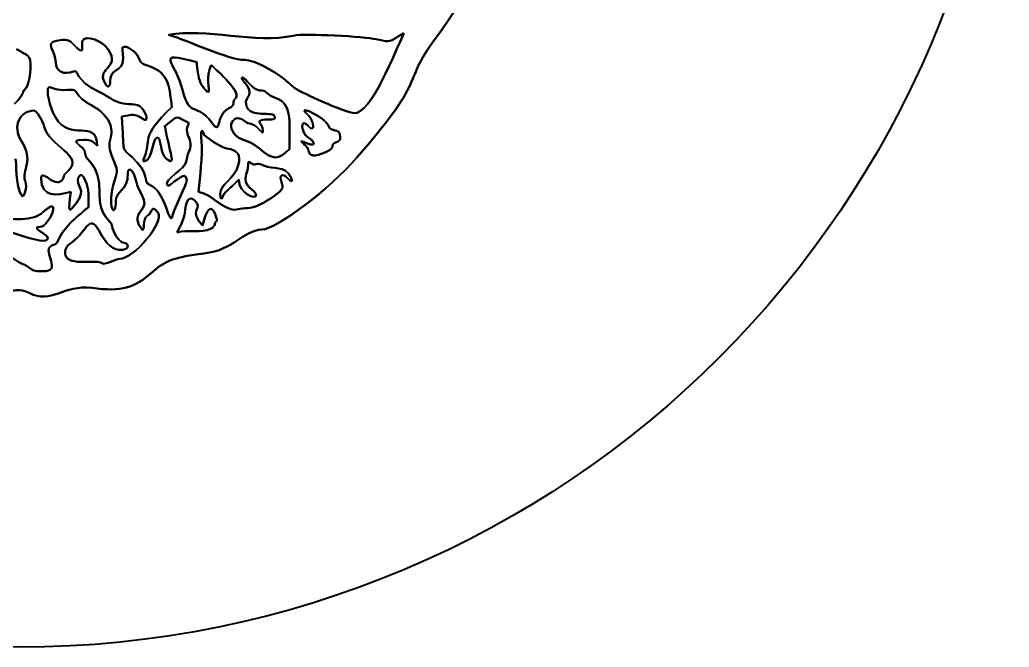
# Model space of a CAD drawing. Header units: millimetres. Extents: x -25 to 25, y -25 to 25.
# Drawn here: x 0.02 to 25, y -25 to -9.14 of the extents above; entities that cross this region are included whole.
import ezdxf

# ---------------------------------------------------------------- set-up
doc = ezdxf.new("R2010")
doc.units = ezdxf.units.MM
doc.layers.add('ModelSketch_Visible', color=7, linetype='Continuous', lineweight=40)

msp = doc.modelspace()

# ---------------------------------------------------------------- linework, layer by layer
at = {"layer": 'ModelSketch_Visible'}
for p, q in [((0.683, -15.492), (0.682, -15.492)), ((0.682, -15.492), (0.683, -15.492))]:
    msp.add_line(p, q, dxfattribs=at)
msp.add_circle((0, 0), 25, dxfattribs=at)
msp.add_circle((0, 0), 25, dxfattribs=at)
for points in [[(11.673, -6.489), (11.179, -7.493), (11.655, -8.099), (10.629, -9.459)], [(10.629, -9.459), (11.655, -8.099), (11.179, -7.493), (11.673, -6.489)], [(2.165, -9.796), (2.029, -9.649), (1.538, -9.47), (1.589, -9.787)], [(1.589, -9.787), (1.538, -9.47), (2.029, -9.649), (2.165, -9.796)], [(6.924, -9.545), (6.002, -9.756), (4.68, -9.348), (3.777, -9.524)], [(3.777, -9.524), (4.68, -9.348), (6.002, -9.756), (6.924, -9.545)], [(9.009, -9.632), (8.736, -9.574), (7.215, -9.478), (6.924, -9.545)], [(6.924, -9.545), (7.215, -9.478), (8.736, -9.574), (9.009, -9.632)], [(8.456, -11.505), (8.884, -11.532), (9.51, -9.932), (9.713, -9.482)], [(9.713, -9.482), (9.51, -9.932), (8.884, -11.532), (8.456, -11.505)], [(10.629, -9.459), (9.508, -10.944), (10.493, -10.352), (8.527, -12.627)], [(8.527, -12.627), (10.493, -10.352), (9.508, -10.944), (10.629, -9.459)], [(9.009, -9.632), (9.443, -9.724), (9.288, -9.712), (9.713, -9.482)], [(9.713, -9.482), (9.288, -9.712), (9.443, -9.724), (9.009, -9.632)], [(1.395, -9.786), (1.26, -9.645), (1.206, -9.631), (0.949, -9.673)], [(0.949, -9.673), (1.206, -9.631), (1.26, -9.645), (1.395, -9.786)], [(3.033, -10.131), (2.962, -9.91), (2.573, -9.703), (2.608, -9.904)], [(2.608, -9.904), (2.573, -9.703), (2.962, -9.91), (3.033, -10.131)], [(0.255, -10.095), (0.235, -10.057), (0.089, -9.962), (-0.069, -9.885)], [(-0.069, -9.885), (0.089, -9.962), (0.235, -10.057), (0.255, -10.095)], [(1.395, -9.786), (1.563, -9.963), (1.617, -9.963), (1.589, -9.787)], [(1.589, -9.787), (1.617, -9.963), (1.563, -9.963), (1.395, -9.786)], [(2.608, -9.904), (2.72, -10.544), (2.331, -10.272), (2.303, -10.682)], [(2.303, -10.682), (2.331, -10.272), (2.72, -10.544), (2.608, -9.904)], [(4.136, -10.949), (3.944, -10.159), (3.384, -9.931), (4.486, -10.212)], [(4.486, -10.212), (3.384, -9.931), (3.944, -10.159), (4.136, -10.949)], [(0.176, -10.862), (0.273, -10.747), (0.336, -10.245), (0.255, -10.095)], [(0.255, -10.095), (0.336, -10.245), (0.273, -10.747), (0.176, -10.862)], [(3.271, -10.309), (3.096, -10.251), (3.064, -10.226), (3.033, -10.131)], [(3.033, -10.131), (3.064, -10.226), (3.096, -10.251), (3.271, -10.309)], [(4.486, -10.212), (4.502, -10.38), (4.517, -10.596), (4.584, -10.736)], [(4.584, -10.736), (4.517, -10.596), (4.502, -10.38), (4.486, -10.212)], [(3.858, -11.353), (3.792, -10.904), (3.827, -10.495), (3.271, -10.309)], [(3.271, -10.309), (3.827, -10.495), (3.792, -10.904), (3.858, -11.353)], [(4.789, -10.961), (4.822, -10.928), (4.703, -10.576), (4.846, -10.29)], [(4.846, -10.29), (4.703, -10.576), (4.822, -10.928), (4.789, -10.961)], [(4.846, -10.29), (4.999, -10.419), (5.679, -11.009), (5.443, -11.155)], [(5.443, -11.155), (5.679, -11.009), (4.999, -10.419), (4.846, -10.29)], [(4.584, -10.736), (4.644, -10.862), (4.76, -10.99), (4.789, -10.961)], [(4.789, -10.961), (4.76, -10.99), (4.644, -10.862), (4.584, -10.736)], [(5.673, -10.705), (5.631, -10.659), (5.615, -10.614), (5.63, -10.605)], [(5.63, -10.605), (5.615, -10.614), (5.631, -10.659), (5.673, -10.705)], [(5.63, -10.605), (5.646, -10.595), (5.693, -10.622), (5.779, -10.719)], [(5.779, -10.719), (5.693, -10.622), (5.646, -10.595), (5.63, -10.605)], [(5.673, -10.705), (5.994, -11.058), (5.688, -11.064), (5.731, -11.283)], [(5.731, -11.283), (5.688, -11.064), (5.994, -11.058), (5.673, -10.705)], [(7.809, -11.279), (7.033, -10.933), (7.001, -10.915), (6.797, -10.729)], [(6.797, -10.729), (7.001, -10.915), (7.033, -10.933), (7.809, -11.279)], [(-0.115, -11.264), (0.178, -10.972), (0.016, -11.052), (0.176, -10.862)], [(0.176, -10.862), (0.016, -11.052), (0.178, -10.972), (-0.115, -11.264)], [(0.75, -10.854), (0.672, -10.902), (0.769, -11.343), (0.916, -11.608)], [(0.916, -11.608), (0.769, -11.343), (0.672, -10.902), (0.75, -10.854)], [(1.221, -10.917), (0.958, -10.945), (0.794, -10.827), (0.75, -10.854)], [(0.75, -10.854), (0.794, -10.827), (0.958, -10.945), (1.221, -10.917)], [(1.809, -11.29), (1.295, -11.008), (1.572, -10.881), (1.221, -10.917)], [(1.221, -10.917), (1.572, -10.881), (1.295, -11.008), (1.809, -11.29)], [(2.006, -10.956), (2.356, -11.118), (2.366, -11.244), (2.762, -11.273)], [(2.762, -11.273), (2.366, -11.244), (2.356, -11.118), (2.006, -10.956)], [(4.855, -11.732), (4.491, -11.229), (4.3, -11.624), (4.136, -10.949)], [(4.136, -10.949), (4.3, -11.624), (4.491, -11.229), (4.855, -11.732)], [(5.443, -11.155), (5.381, -11.193), (5.478, -11.294), (5.297, -11.381)], [(5.297, -11.381), (5.478, -11.294), (5.381, -11.193), (5.443, -11.155)], [(6.825, -12.414), (6.818, -11.841), (6.924, -11.267), (6.495, -11.125)], [(6.495, -11.125), (6.924, -11.267), (6.818, -11.841), (6.825, -12.414)], [(7.803, -11.81), (7.739, -11.626), (6.963, -11.238), (7.286, -11.54)], [(7.286, -11.54), (6.963, -11.238), (7.739, -11.626), (7.803, -11.81)], [(0.383, -11.439), (0, -11.439), (-0.166, -11.862), (0.048, -12.185)], [(0.048, -12.185), (-0.166, -11.862), (0, -11.439), (0.383, -11.439)], [(0.634, -11.845), (0.599, -11.696), (0.44, -11.439), (0.383, -11.439)], [(0.383, -11.439), (0.44, -11.439), (0.599, -11.696), (0.634, -11.845)], [(2.762, -11.273), (2.998, -11.291), (3.038, -11.303), (3.108, -11.384)], [(3.108, -11.384), (3.038, -11.303), (2.998, -11.291), (2.762, -11.273)], [(3.159, -12.628), (3.349, -12.168), (3.037, -12.126), (3.858, -11.353)], [(3.858, -11.353), (3.037, -12.126), (3.349, -12.168), (3.159, -12.628)], [(3.108, -11.384), (3.243, -11.541), (3.257, -11.742), (3.126, -11.648)], [(3.126, -11.648), (3.257, -11.742), (3.243, -11.541), (3.108, -11.384)], [(5.297, -11.381), (4.943, -11.55), (5.126, -12.104), (4.855, -11.732)], [(4.855, -11.732), (5.126, -12.104), (4.943, -11.55), (5.297, -11.381)], [(8.456, -11.505), (8.407, -11.502), (7.954, -11.344), (7.809, -11.279)], [(7.809, -11.279), (7.954, -11.344), (8.407, -11.502), (8.456, -11.505)], [(0.916, -11.608), (1.269, -12.247), (1.972, -11.622), (1.972, -12.328)], [(1.972, -12.328), (1.972, -11.622), (1.269, -12.247), (0.916, -11.608)], [(2.854, -12.618), (2.564, -12.363), (2.658, -12.489), (2.597, -11.591)], [(2.597, -11.591), (2.658, -12.489), (2.564, -12.363), (2.854, -12.618)], [(3.126, -11.648), (2.919, -11.5), (2.847, -11.542), (2.597, -11.591)], [(2.597, -11.591), (2.847, -11.542), (2.919, -11.5), (3.126, -11.648)], [(4.239, -11.719), (3.962, -11.621), (4.056, -11.499), (3.683, -11.832)], [(3.683, -11.832), (4.056, -11.499), (3.962, -11.621), (4.239, -11.719)], [(4.264, -12.055), (4.173, -11.838), (4.358, -11.761), (4.239, -11.719)], [(4.239, -11.719), (4.358, -11.761), (4.173, -11.838), (4.264, -12.055)], [(6.042, -11.897), (5.869, -11.713), (5.841, -11.829), (5.677, -11.692)], [(5.677, -11.692), (5.841, -11.829), (5.869, -11.713), (6.042, -11.897)], [(7.29, -12.112), (7.126, -12.015), (7.08, -11.591), (7.303, -11.827)], [(7.303, -11.827), (7.08, -11.591), (7.126, -12.015), (7.29, -12.112)], [(7.425, -11.815), (7.417, -11.738), (7.366, -11.616), (7.286, -11.54)], [(7.286, -11.54), (7.366, -11.616), (7.417, -11.738), (7.425, -11.815)], [(1.247, -12.948), (1.651, -12.591), (0.748, -12.329), (0.634, -11.845)], [(0.634, -11.845), (0.748, -12.329), (1.651, -12.591), (1.247, -12.948)], [(3.523, -12.134), (3.379, -11.985), (3.381, -12.718), (3.162, -12.72)], [(3.162, -12.72), (3.381, -12.718), (3.379, -11.985), (3.523, -12.134)], [(3.683, -11.832), (3.78, -12.452), (4, -12.898), (3.711, -12.645)], [(3.711, -12.645), (4, -12.898), (3.78, -12.452), (3.683, -11.832)], [(4.655, -12.015), (4.609, -11.87), (4.588, -11.955), (4.606, -12.207)], [(4.606, -12.207), (4.588, -11.955), (4.609, -11.87), (4.655, -12.015)], [(7.425, -11.815), (7.432, -11.893), (7.396, -11.927), (7.303, -11.827)], [(7.303, -11.827), (7.396, -11.927), (7.432, -11.893), (7.425, -11.815)], [(8.111, -12.114), (8.11, -11.843), (7.875, -12.016), (7.803, -11.81)], [(7.803, -11.81), (7.875, -12.016), (8.11, -11.843), (8.111, -12.114)], [(0.048, -12.185), (0.4, -12.717), (0.05, -12.935), (0.156, -13.214)], [(0.156, -13.214), (0.05, -12.935), (0.4, -12.717), (0.048, -12.185)], [(1.972, -12.328), (1.847, -12.21), (1.834, -12.172), (1.632, -12.176)], [(1.632, -12.176), (1.834, -12.172), (1.847, -12.21), (1.972, -12.328)], [(3.711, -12.645), (3.569, -12.52), (3.584, -12.197), (3.523, -12.134)], [(3.523, -12.134), (3.584, -12.197), (3.569, -12.52), (3.711, -12.645)], [(4.227, -12.702), (4.249, -12.43), (4.423, -12.434), (4.264, -12.055)], [(4.264, -12.055), (4.423, -12.434), (4.249, -12.43), (4.227, -12.702)], [(4.532, -13.493), (4.566, -13.064), (4.637, -12.628), (4.606, -12.207)], [(4.606, -12.207), (4.637, -12.628), (4.566, -13.064), (4.532, -13.493)], [(4.655, -12.015), (4.685, -12.11), (5.134, -12.379), (5.243, -12.396)], [(5.243, -12.396), (5.134, -12.379), (4.685, -12.11), (4.655, -12.015)], [(7.297, -12.417), (7.283, -12.314), (6.928, -12.118), (7.285, -12.267)], [(7.285, -12.267), (6.928, -12.118), (7.283, -12.314), (7.297, -12.417)], [(7.285, -12.267), (7.506, -12.359), (7.478, -12.222), (7.29, -12.112)], [(7.29, -12.112), (7.478, -12.222), (7.506, -12.359), (7.285, -12.267)], [(7.764, -12.478), (8.015, -12.36), (7.824, -12.309), (8.011, -12.238)], [(8.011, -12.238), (7.824, -12.309), (8.015, -12.36), (7.764, -12.478)], [(8.011, -12.238), (8.087, -12.209), (8.112, -12.179), (8.111, -12.114)], [(8.111, -12.114), (8.112, -12.179), (8.087, -12.209), (8.011, -12.238)], [(5.243, -12.396), (5.537, -12.444), (5.606, -12.544), (5.535, -12.821)], [(5.535, -12.821), (5.606, -12.544), (5.537, -12.444), (5.243, -12.396)], [(7.297, -12.417), (7.324, -12.607), (7.454, -12.624), (7.764, -12.478)], [(7.764, -12.478), (7.454, -12.624), (7.324, -12.607), (7.297, -12.417)], [(0.085, -13.608), (-0.124, -13.354), (-0.037, -12.708), (-0.102, -12.654)], [(-0.102, -12.654), (-0.037, -12.708), (-0.124, -13.354), (0.085, -13.608)], [(2.414, -13.192), (2.498, -12.913), (2.489, -12.961), (2.381, -12.687)], [(2.381, -12.687), (2.489, -12.961), (2.498, -12.913), (2.414, -13.192)], [(2.854, -12.618), (3.296, -13.007), (3.148, -13.266), (3.283, -13.309)], [(3.283, -13.309), (3.148, -13.266), (3.296, -13.007), (2.854, -12.618)], [(3.162, -12.72), (3.131, -12.721), (3.13, -12.7), (3.159, -12.628)], [(3.159, -12.628), (3.13, -12.7), (3.131, -12.721), (3.162, -12.72)], [(3.745, -13.331), (3.637, -13.156), (4.207, -12.939), (4.227, -12.702)], [(4.227, -12.702), (4.207, -12.939), (3.637, -13.156), (3.745, -13.331)], [(5.738, -13.046), (5.832, -12.781), (5.731, -12.68), (5.857, -12.768)], [(5.857, -12.768), (5.731, -12.68), (5.832, -12.781), (5.738, -13.046)], [(5.857, -12.768), (5.99, -12.861), (5.945, -12.716), (6.173, -12.824)], [(6.173, -12.824), (5.945, -12.716), (5.99, -12.861), (5.857, -12.768)], [(1.079, -13.204), (1.165, -13.119), (1.073, -13.102), (1.247, -12.948)], [(1.247, -12.948), (1.073, -13.102), (1.165, -13.119), (1.079, -13.204)], [(4.232, -13.2), (4.234, -12.867), (3.791, -13.404), (3.745, -13.331)], [(3.745, -13.331), (3.791, -13.404), (4.234, -12.867), (4.232, -13.2)], [(6.173, -12.824), (6.435, -12.948), (6.696, -12.8), (6.862, -13.12)], [(6.862, -13.12), (6.696, -12.8), (6.435, -12.948), (6.173, -12.824)], [(0.156, -13.214), (0.221, -13.386), (0.104, -13.631), (0.085, -13.608)], [(0.085, -13.608), (0.104, -13.631), (0.221, -13.386), (0.156, -13.214)], [(1.496, -13.138), (1.406, -13.335), (1.733, -13.425), (1.446, -13.772)], [(1.446, -13.772), (1.733, -13.425), (1.406, -13.335), (1.496, -13.138)], [(1.678, -13.219), (1.597, -13.04), (1.55, -13.02), (1.496, -13.138)], [(1.496, -13.138), (1.55, -13.02), (1.597, -13.04), (1.678, -13.219)], [(1.753, -13.876), (1.752, -13.639), (1.769, -13.419), (1.678, -13.219)], [(1.678, -13.219), (1.769, -13.419), (1.752, -13.639), (1.753, -13.876)], [(3.085, -13.964), (3.307, -13.721), (2.997, -13.503), (2.953, -13.222)], [(2.953, -13.222), (2.997, -13.503), (3.307, -13.721), (3.085, -13.964)], [(3.879, -14.067), (3.912, -13.916), (4.231, -13.31), (4.232, -13.2)], [(4.232, -13.2), (4.231, -13.31), (3.912, -13.916), (3.879, -14.067)], [(6.777, -13.149), (6.655, -13.018), (6.555, -13.054), (6.629, -13.246)], [(6.629, -13.246), (6.555, -13.054), (6.655, -13.018), (6.777, -13.149)], [(6.862, -13.12), (6.923, -13.237), (6.874, -13.254), (6.777, -13.149)], [(6.777, -13.149), (6.874, -13.254), (6.923, -13.237), (6.862, -13.12)], [(1.446, -13.772), (1.219, -14.047), (1.253, -14.02), (1.303, -13.488)], [(1.303, -13.488), (1.253, -14.02), (1.219, -14.047), (1.446, -13.772)], [(3.283, -13.309), (3.719, -13.448), (3.793, -14.459), (3.879, -14.067)], [(3.879, -14.067), (3.793, -14.459), (3.719, -13.448), (3.283, -13.309)], [(6.629, -13.246), (6.683, -13.391), (6.669, -13.42), (6.46, -13.58)], [(6.46, -13.58), (6.669, -13.42), (6.683, -13.391), (6.629, -13.246)], [(4.194, -13.942), (4.224, -13.643), (4.35, -13.572), (4.485, -13.777)], [(4.485, -13.777), (4.35, -13.572), (4.224, -13.643), (4.194, -13.942)], [(6.46, -13.58), (6.203, -13.778), (5.939, -13.901), (5.767, -13.901)], [(5.767, -13.901), (5.939, -13.901), (6.203, -13.778), (6.46, -13.58)], [(0.986, -14.721), (1.137, -14.381), (1.401, -14.172), (1.753, -13.876)], [(1.753, -13.876), (1.401, -14.172), (1.137, -14.381), (0.986, -14.721)], [(2.085, -14.585), (1.75, -13.947), (1.754, -14.487), (1.328, -14.768)], [(1.328, -14.768), (1.754, -14.487), (1.75, -13.947), (2.085, -14.585)], [(3.107, -14.44), (2.973, -14.297), (2.941, -14.121), (3.085, -13.964)], [(3.085, -13.964), (2.941, -14.121), (2.973, -14.297), (3.107, -14.44)], [(3.501, -14.011), (3.334, -13.786), (3.375, -14.035), (3.238, -14.097)], [(3.238, -14.097), (3.375, -14.035), (3.334, -13.786), (3.501, -14.011)], [(3.991, -14.518), (4.091, -14.32), (4.169, -14.186), (4.194, -13.942)], [(4.194, -13.942), (4.169, -14.186), (4.091, -14.32), (3.991, -14.518)], [(4.485, -13.777), (4.598, -13.95), (4.289, -13.96), (4.635, -14.339)], [(4.635, -14.339), (4.289, -13.96), (4.598, -13.95), (4.485, -13.777)], [(-0.613, -14.047), (-0.232, -14.264), (0.393, -14.208), (0.604, -14.008)], [(0.604, -14.008), (0.393, -14.208), (-0.232, -14.264), (-0.613, -14.047)], [(3.107, -14.44), (3.176, -14.514), (3.115, -14.153), (3.238, -14.097)], [(3.238, -14.097), (3.115, -14.153), (3.176, -14.514), (3.107, -14.44)], [(4.831, -14.43), (4.624, -14.539), (4.252, -14.432), (3.991, -14.518)], [(3.991, -14.518), (4.252, -14.432), (4.624, -14.539), (4.831, -14.43)], [(0.867, -14.834), (0.91, -14.824), (0.963, -14.773), (0.986, -14.721)], [(0.986, -14.721), (0.963, -14.773), (0.91, -14.824), (0.867, -14.834)], [(2.621, -14.768), (2.998, -14.845), (2.435, -15.25), (2.085, -14.585)], [(2.085, -14.585), (2.435, -15.25), (2.998, -14.845), (2.621, -14.768)], [(0.682, -15.492), (1.08, -15.459), (0.516, -14.923), (0.867, -14.834)], [(0.867, -14.834), (0.516, -14.923), (1.08, -15.459), (0.682, -15.492)], [(1.328, -14.768), (1.188, -14.861), (1.142, -14.961), (1.176, -15.098)], [(1.176, -15.098), (1.142, -14.961), (1.188, -14.861), (1.328, -14.768)], [(1.176, -15.098), (1.212, -15.238), (1.415, -15.262), (1.624, -15.263)], [(1.624, -15.263), (1.415, -15.262), (1.212, -15.238), (1.176, -15.098)], [(3.386, -15.507), (3.724, -15.213), (3.917, -15.145), (4.668, -15.051)], [(4.668, -15.051), (3.917, -15.145), (3.724, -15.213), (3.386, -15.507)], [(0.683, -15.492), (0.259, -15.527), (0.343, -15.417), (0.076, -15.307)], [(0.076, -15.307), (0.343, -15.417), (0.259, -15.527), (0.683, -15.492)], [(1.837, -15.921), (2.598, -16.014), (2.894, -15.935), (3.386, -15.507)], [(3.386, -15.507), (2.894, -15.935), (2.598, -16.014), (1.837, -15.921)], [(-1.485, -16.108), (-0.311, -16.29), (-0.247, -15.791), (0.257, -16.047)], [(0.257, -16.047), (-0.247, -15.791), (-0.311, -16.29), (-1.485, -16.108)], [(0.257, -16.047), (0.813, -16.328), (1.122, -15.833), (1.837, -15.921)], [(1.837, -15.921), (1.122, -15.833), (0.813, -16.328), (0.257, -16.047)]]:
    msp.add_open_spline(points, degree=3, dxfattribs=at)
for points, knots in [([(0.949, -9.673), (0.629, -9.726), (0.927, -9.93), (0.927, -10.223), (0.927, -10.446), (1.134, -10.55), (1.371, -10.446), (1.503, -10.389), (1.404, -10.676), (2.006, -10.956)], [0.8333333, 0.8333333, 0.8333333, 0.8333333, 0.8666667, 0.8666667, 0.8666667, 0.9, 0.9, 0.9, 0.9333333, 0.9333333, 0.9333333, 0.9333333]), ([(2.006, -10.956), (1.404, -10.676), (1.503, -10.389), (1.371, -10.446), (1.134, -10.55), (0.927, -10.446), (0.927, -10.223), (0.927, -9.93), (0.629, -9.726), (0.949, -9.673)], [0.8333333, 0.8333333, 0.8333333, 0.8333333, 0.8666667, 0.8666667, 0.8666667, 0.9, 0.9, 0.9, 0.9333333, 0.9333333, 0.9333333, 0.9333333]), ([(3.777, -9.524), (4.298, -9.672), (5.26, -10.157), (5.706, -10.157), (5.924, -10.157), (6.501, -10.459), (6.797, -10.729)], [0.75, 0.75, 0.75, 0.75, 0.875, 0.875, 0.875, 1, 1, 1, 1]), ([(6.797, -10.729), (6.501, -10.459), (5.924, -10.157), (5.706, -10.157), (5.26, -10.157), (4.298, -9.672), (3.777, -9.524)], [0.75, 0.75, 0.75, 0.75, 0.875, 0.875, 0.875, 1, 1, 1, 1]), ([(2.303, -10.682), (2.291, -10.863), (2.247, -10.879), (2.163, -10.735), (1.928, -10.333), (2.673, -10.348), (2.165, -9.796)], [0.03333333, 0.03333333, 0.03333333, 0.03333333, 0.06666667, 0.06666667, 0.06666667, 0.1, 0.1, 0.1, 0.1]), ([(2.165, -9.796), (2.673, -10.348), (1.928, -10.333), (2.163, -10.735), (2.247, -10.879), (2.291, -10.863), (2.303, -10.682)], [0.03333333, 0.03333333, 0.03333333, 0.03333333, 0.06666667, 0.06666667, 0.06666667, 0.1, 0.1, 0.1, 0.1]), ([(6.495, -11.125), (6.227, -11.036), (6.262, -10.933), (6.135, -10.933), (6.011, -10.933), (5.918, -10.877), (5.779, -10.719)], [0.5384615, 0.5384615, 0.5384615, 0.5384615, 0.6153846, 0.6153846, 0.6153846, 0.6923077, 0.6923077, 0.6923077, 0.6923077]), ([(5.779, -10.719), (5.918, -10.877), (6.011, -10.933), (6.135, -10.933), (6.262, -10.933), (6.227, -11.036), (6.495, -11.125)], [0.5384615, 0.5384615, 0.5384615, 0.5384615, 0.6153846, 0.6153846, 0.6153846, 0.6923077, 0.6923077, 0.6923077, 0.6923077]), ([(2.381, -12.687), (2.267, -12.397), (2.256, -12.306), (2.315, -12.111), (2.402, -11.82), (2.211, -11.51), (1.809, -11.29)], [0, 0, 0, 0, 0.04, 0.04, 0.04, 0.08, 0.08, 0.08, 0.08]), ([(1.809, -11.29), (2.211, -11.51), (2.402, -11.82), (2.315, -12.111), (2.256, -12.306), (2.267, -12.397), (2.381, -12.687)], [0, 0, 0, 0, 0.04, 0.04, 0.04, 0.08, 0.08, 0.08, 0.08]), ([(5.677, -11.692), (5.38, -11.442), (5.101, -12.015), (5.749, -12.212), (6.136, -12.329), (6.346, -12.835), (6.708, -12.517)], [0.8461538, 0.8461538, 0.8461538, 0.8461538, 0.9230769, 0.9230769, 0.9230769, 1, 1, 1, 1]), ([(6.708, -12.517), (6.346, -12.835), (6.136, -12.329), (5.749, -12.212), (5.101, -12.015), (5.38, -11.442), (5.677, -11.692)], [0.8461538, 0.8461538, 0.8461538, 0.8461538, 0.9230769, 0.9230769, 0.9230769, 1, 1, 1, 1]), ([(5.731, -11.283), (5.811, -11.682), (6.459, -11.401), (6.459, -11.618), (6.459, -11.693), (6.222, -11.64), (6.111, -11.684), (5.994, -11.731), (6.155, -11.771), (6.155, -11.938), (6.155, -12.013), (6.149, -12.011), (6.042, -11.897)], [0.0769231, 0.0769231, 0.0769231, 0.0769231, 0.1538462, 0.1538462, 0.1538462, 0.2307692, 0.2307692, 0.2307692, 0.3076923, 0.3076923, 0.3076923, 0.3846154, 0.3846154, 0.3846154, 0.3846154]), ([(6.042, -11.897), (6.149, -12.011), (6.155, -12.013), (6.155, -11.938), (6.155, -11.771), (5.994, -11.731), (6.111, -11.684), (6.222, -11.64), (6.459, -11.693), (6.459, -11.618), (6.459, -11.401), (5.811, -11.682), (5.731, -11.283)], [0.0769231, 0.0769231, 0.0769231, 0.0769231, 0.1538462, 0.1538462, 0.1538462, 0.2307692, 0.2307692, 0.2307692, 0.3076923, 0.3076923, 0.3076923, 0.3846154, 0.3846154, 0.3846154, 0.3846154]), ([(1.632, -12.176), (1.178, -12.187), (1.669, -12.315), (1.669, -12.524), (1.669, -12.732), (2.049, -12.745), (2.033, -13.531)], [0.72, 0.72, 0.72, 0.72, 0.76, 0.76, 0.76, 0.8, 0.8, 0.8, 0.8]), ([(2.033, -13.531), (2.049, -12.745), (1.669, -12.732), (1.669, -12.524), (1.669, -12.315), (1.178, -12.187), (1.632, -12.176)], [0.72, 0.72, 0.72, 0.72, 0.76, 0.76, 0.76, 0.8, 0.8, 0.8, 0.8]), ([(6.708, -12.517), (6.71, -12.517), (6.712, -12.513), (6.717, -12.51), (6.725, -12.502), (6.738, -12.491), (6.752, -12.478), (6.772, -12.461), (6.796, -12.44), (6.816, -12.423), (6.825, -12.414)], [0.76923077, 0.76923077, 0.76923077, 0.76923077, 0.77163462, 0.77403846, 0.77884615, 0.78846154, 0.79807692, 0.80769231, 0.82692308, 0.84615385, 0.84615385, 0.84615385, 0.84615385]), ([(6.825, -12.414), (6.824, -12.415), (6.824, -12.415), (6.802, -12.435), (6.709, -12.517), (6.708, -12.517)], [0.76923077, 0.76923077, 0.76923077, 0.76923077, 0.77564103, 0.77884615, 0.84615385, 0.84615385, 0.84615385, 0.84615385]), ([(8.527, -12.627), (7.837, -13.424), (6.513, -14.43), (6.131, -14.446), (5.644, -14.467), (5.442, -14.955), (4.668, -15.051)], [0.41666667, 0.41666667, 0.41666667, 0.41666667, 0.4375, 0.4375, 0.4375, 0.45833333, 0.45833333, 0.45833333, 0.45833333]), ([(4.668, -15.051), (5.442, -14.955), (5.644, -14.467), (6.131, -14.446), (6.513, -14.43), (7.837, -13.424), (8.527, -12.627)], [0.41666667, 0.41666667, 0.41666667, 0.41666667, 0.4375, 0.4375, 0.4375, 0.45833333, 0.45833333, 0.45833333, 0.45833333]), ([(1.303, -13.488), (0.942, -13.599), (0.556, -13.626), (0.556, -13.163), (0.556, -12.876), (0.883, -13.4), (1.079, -13.204)], [0.07317073, 0.07317073, 0.07317073, 0.07317073, 0.09756098, 0.09756098, 0.09756098, 0.12195122, 0.12195122, 0.12195122, 0.12195122]), ([(1.079, -13.204), (0.883, -13.4), (0.556, -12.876), (0.556, -13.163), (0.556, -13.626), (0.942, -13.599), (1.303, -13.488)], [0.07317073, 0.07317073, 0.07317073, 0.07317073, 0.09756098, 0.09756098, 0.09756098, 0.12195122, 0.12195122, 0.12195122, 0.12195122]), ([(2.953, -13.222), (2.915, -12.98), (2.748, -12.816), (2.748, -13.02), (2.748, -13.465), (2.445, -13.477), (2.445, -13.697), (2.445, -14.211), (2.195, -13.91), (2.414, -13.192)], [0.12, 0.12, 0.12, 0.12, 0.16, 0.16, 0.16, 0.2, 0.2, 0.2, 0.24, 0.24, 0.24, 0.24]), ([(2.414, -13.192), (2.195, -13.91), (2.445, -14.211), (2.445, -13.697), (2.445, -13.477), (2.748, -13.465), (2.748, -13.02), (2.748, -12.816), (2.915, -12.98), (2.953, -13.222)], [0.12, 0.12, 0.12, 0.12, 0.16, 0.16, 0.16, 0.2, 0.2, 0.2, 0.24, 0.24, 0.24, 0.24]), ([(5.535, -12.821), (5.443, -13.173), (5.076, -13.293), (5.076, -13.545), (5.076, -13.684), (5.126, -13.706), (5.157, -13.581), (5.177, -13.503), (5.469, -13.286), (5.545, -13.176)], [0.0555556, 0.0555556, 0.0555556, 0.0555556, 0.1111111, 0.1111111, 0.1111111, 0.1666667, 0.1666667, 0.1666667, 0.2222222, 0.2222222, 0.2222222, 0.2222222]), ([(5.545, -13.176), (5.469, -13.286), (5.177, -13.503), (5.157, -13.581), (5.126, -13.706), (5.076, -13.684), (5.076, -13.545), (5.076, -13.293), (5.443, -13.173), (5.535, -12.821)], [0.0555556, 0.0555556, 0.0555556, 0.0555556, 0.1111111, 0.1111111, 0.1111111, 0.1666667, 0.1666667, 0.1666667, 0.2222222, 0.2222222, 0.2222222, 0.2222222]), ([(5.545, -13.176), (5.553, -13.558), (5.987, -13.686), (5.987, -13.585), (5.987, -13.426), (5.621, -13.379), (5.738, -13.046)], [0.2222222, 0.2222222, 0.2222222, 0.2222222, 0.2777778, 0.2777778, 0.2777778, 0.3333333, 0.3333333, 0.3333333, 0.3333333]), ([(5.738, -13.046), (5.621, -13.379), (5.987, -13.426), (5.987, -13.585), (5.987, -13.686), (5.553, -13.558), (5.545, -13.176)], [0.2222222, 0.2222222, 0.2222222, 0.2222222, 0.2777778, 0.2777778, 0.2777778, 0.3333333, 0.3333333, 0.3333333, 0.3333333]), ([(4.635, -14.339), (4.844, -13.479), (5.001, -14.219), (4.995, -14.223), (4.905, -14.29), (4.993, -14.344), (4.831, -14.43)], [0, 0, 0, 0, 0.1666667, 0.1666667, 0.1666667, 0.3333333, 0.3333333, 0.3333333, 0.3333333]), ([(4.831, -14.43), (4.993, -14.344), (4.905, -14.29), (4.995, -14.223), (5.001, -14.219), (4.844, -13.479), (4.635, -14.339)], [0, 0, 0, 0, 0.1666667, 0.1666667, 0.1666667, 0.3333333, 0.3333333, 0.3333333, 0.3333333]), ([(0.604, -14.008), (1.111, -13.529), (0.76, -14.374), (0.535, -14.374), (0.257, -14.374), (0.725, -14.566), (0.725, -14.659), (0.725, -14.918), (-0.597, -14.34), (-0.732, -14.34), (-0.911, -14.34), (-0.531, -14.664), (-0.458, -14.806), (-0.353, -15.014), (-0.131, -15.222), (0.076, -15.307)], [0.3414634, 0.3414634, 0.3414634, 0.3414634, 0.3658537, 0.3658537, 0.3658537, 0.3902439, 0.3902439, 0.3902439, 0.4146341, 0.4146341, 0.4146341, 0.4390244, 0.4390244, 0.4390244, 0.4634146, 0.4634146, 0.4634146, 0.4634146]), ([(0.076, -15.307), (-0.131, -15.222), (-0.353, -15.014), (-0.458, -14.806), (-0.531, -14.664), (-0.911, -14.34), (-0.732, -14.34), (-0.597, -14.34), (0.725, -14.918), (0.725, -14.659), (0.725, -14.566), (0.257, -14.374), (0.535, -14.374), (0.76, -14.374), (1.111, -13.529), (0.604, -14.008)], [0.3414634, 0.3414634, 0.3414634, 0.3414634, 0.3658537, 0.3658537, 0.3658537, 0.3902439, 0.3902439, 0.3902439, 0.4146341, 0.4146341, 0.4146341, 0.4390244, 0.4390244, 0.4390244, 0.4634146, 0.4634146, 0.4634146, 0.4634146]), ([(2.033, -13.531), (2.02, -14.146), (2.344, -14.21), (2.344, -14.346), (2.344, -14.402), (2.472, -14.737), (2.621, -14.768)], [0.64, 0.64, 0.64, 0.64, 0.68, 0.68, 0.68, 0.72, 0.72, 0.72, 0.72]), ([(2.621, -14.768), (2.472, -14.737), (2.344, -14.402), (2.344, -14.346), (2.344, -14.21), (2.02, -14.146), (2.033, -13.531)], [0.64, 0.64, 0.64, 0.64, 0.68, 0.68, 0.68, 0.72, 0.72, 0.72, 0.72]), ([(5.767, -13.901), (5.581, -13.902), (5.459, -13.971), (5.35, -13.93), (4.969, -13.789), (4.927, -13.599), (4.532, -13.493)], [0.7222222, 0.7222222, 0.7222222, 0.7222222, 0.7777778, 0.7777778, 0.7777778, 0.8333333, 0.8333333, 0.8333333, 0.8333333]), ([(4.532, -13.493), (4.927, -13.599), (4.969, -13.789), (5.35, -13.93), (5.459, -13.971), (5.581, -13.902), (5.767, -13.901)], [0.7222222, 0.7222222, 0.7222222, 0.7222222, 0.7777778, 0.7777778, 0.7777778, 0.8333333, 0.8333333, 0.8333333, 0.8333333]), ([(1.624, -15.263), (1.832, -15.265), (2.045, -15.245), (2.099, -15.298), (2.152, -15.352), (2.451, -15.183), (2.539, -15.183), (2.886, -15.183), (3.687, -14.26), (3.501, -14.011)], [0.4, 0.4, 0.4, 0.4, 0.42, 0.42, 0.42, 0.46, 0.46, 0.46, 0.5, 0.5, 0.5, 0.5]), ([(3.501, -14.011), (3.687, -14.26), (2.886, -15.183), (2.539, -15.183), (2.451, -15.183), (2.152, -15.352), (2.099, -15.298), (2.045, -15.245), (1.832, -15.265), (1.624, -15.263)], [0.4, 0.4, 0.4, 0.4, 0.44, 0.44, 0.44, 0.48, 0.48, 0.48, 0.5, 0.5, 0.5, 0.5])]:
    msp.add_open_spline(points, degree=3, knots=knots, dxfattribs=at)

doc.saveas('drawing.dxf')
